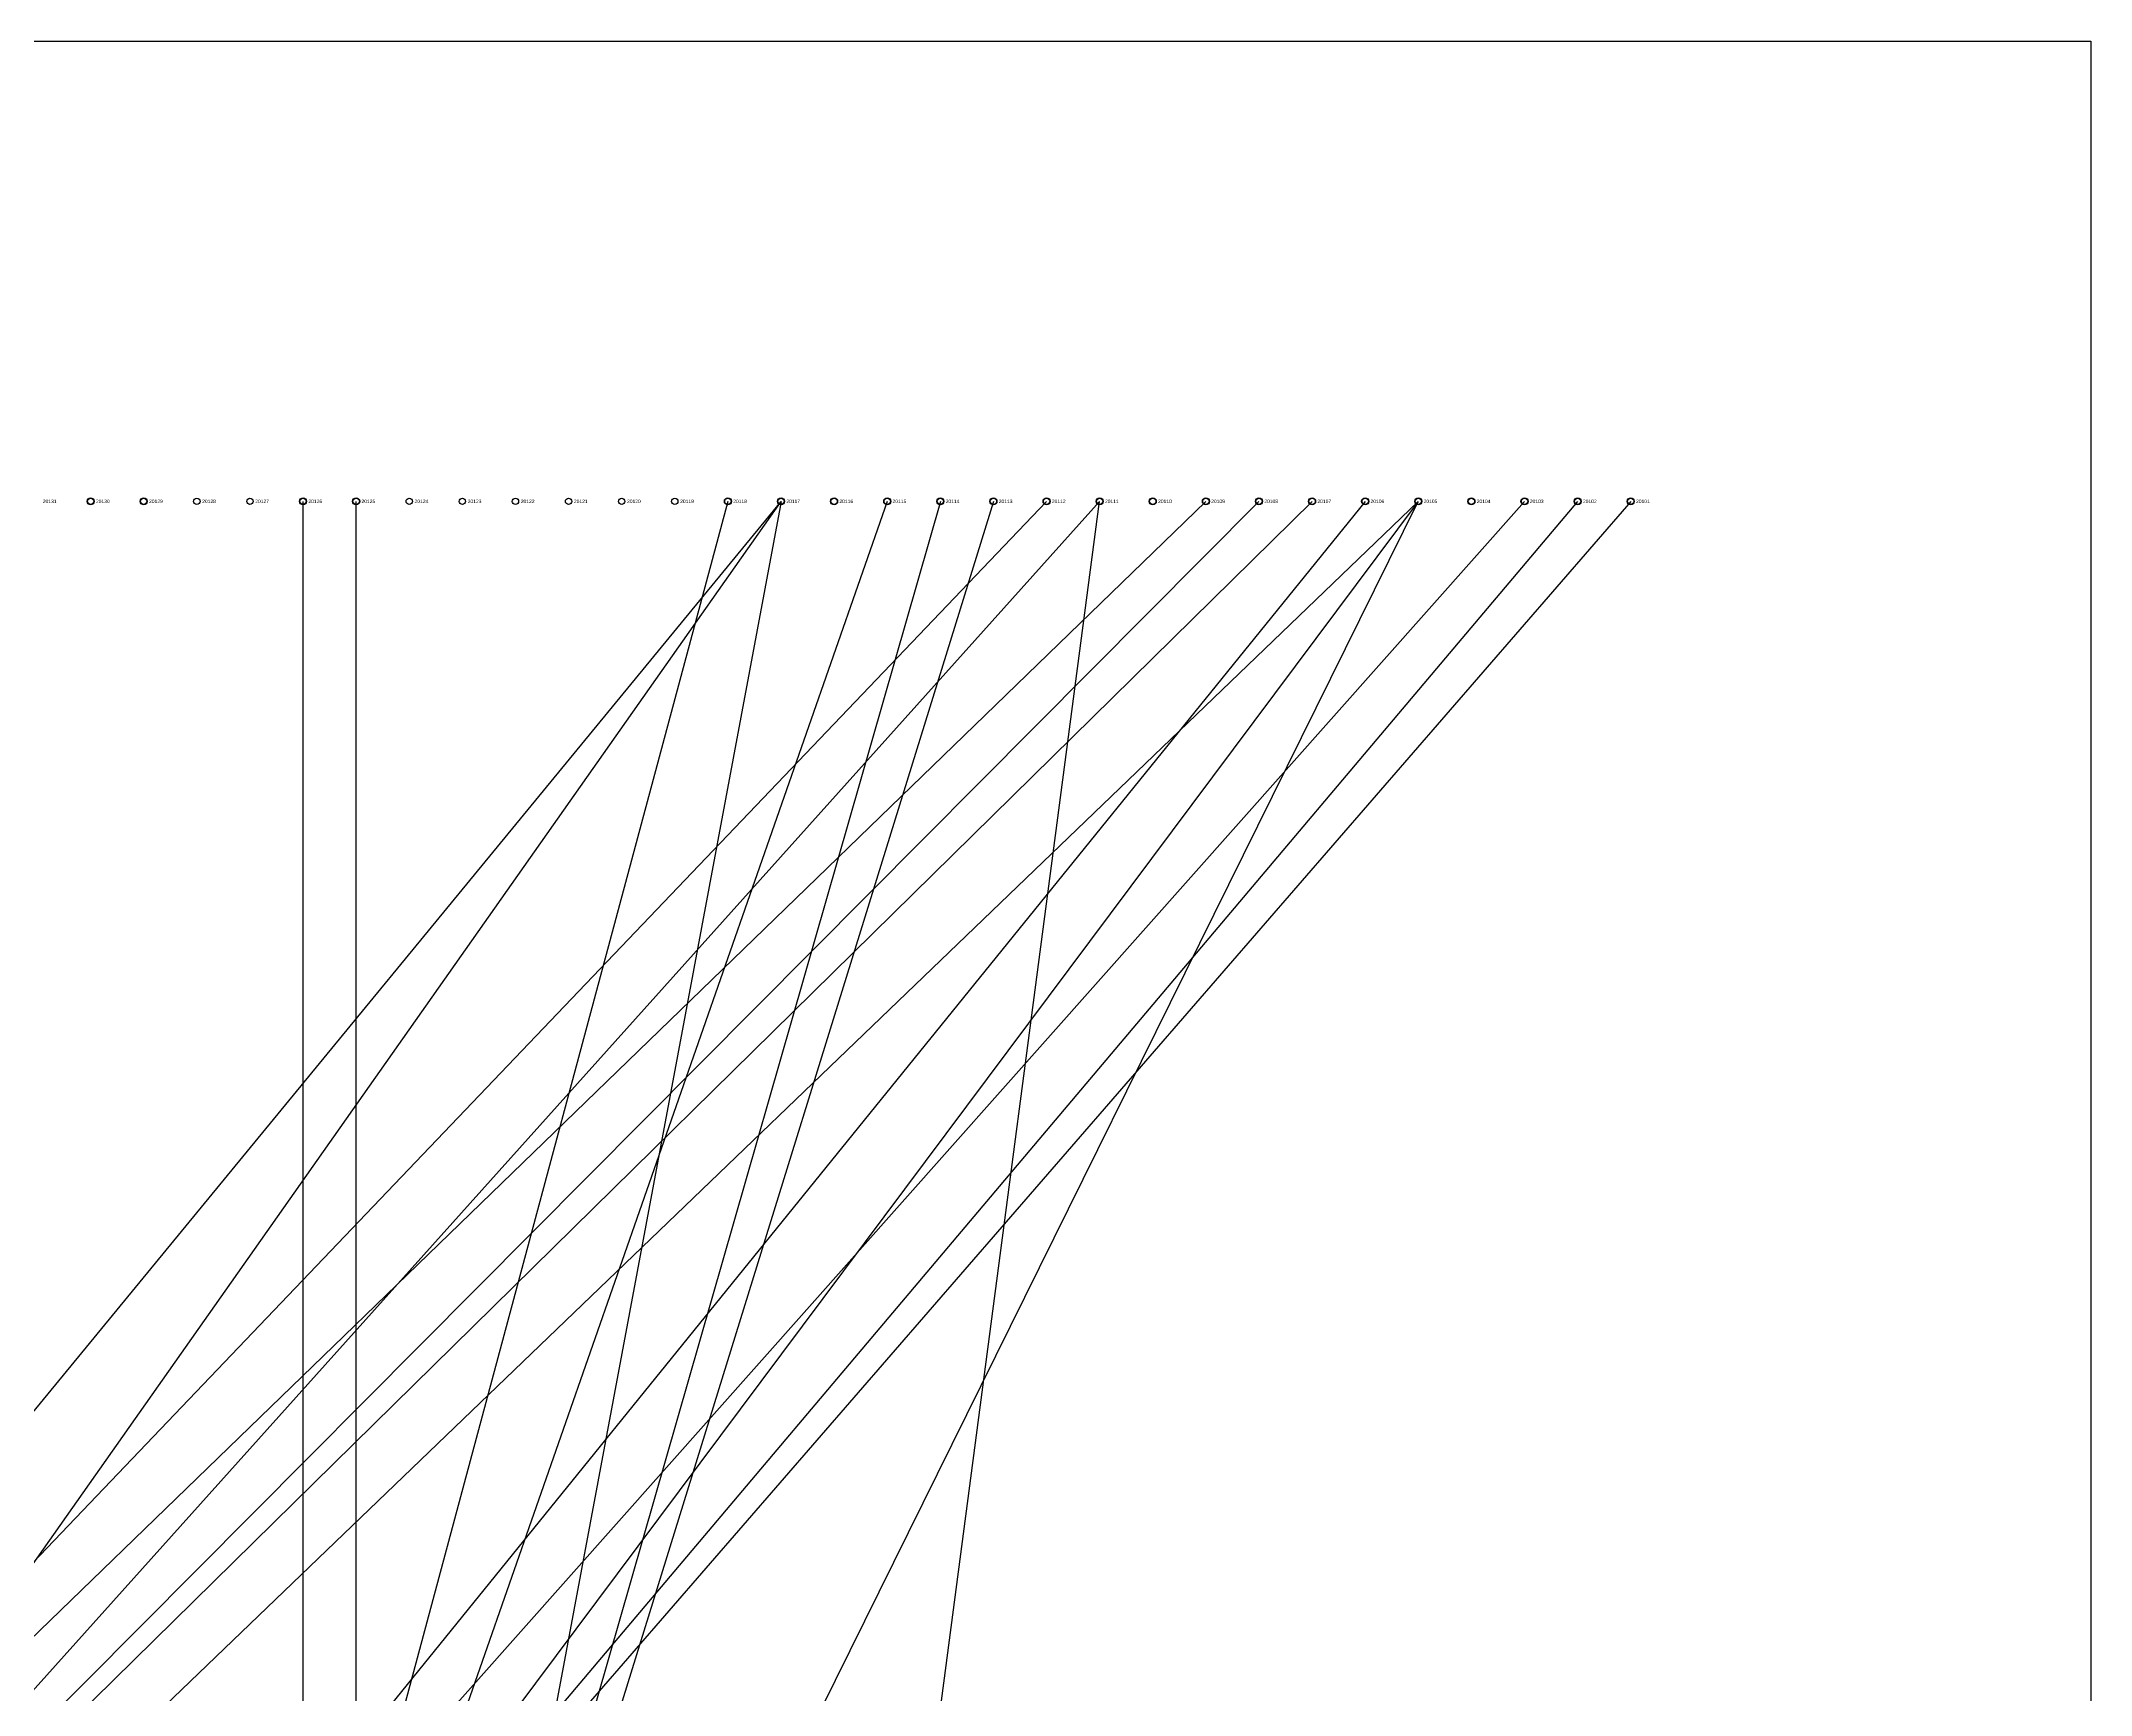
# Model space of a CAD drawing. Extents: x -5 to 376, y -217 to 241.
# Drawn here: x 229.1 to 376.2, y 122 to 240.6 of the extents above; entities that cross this region are included whole.
import ezdxf

# ---------------------------------------------------------------- set-up
doc = ezdxf.new("R2010")
doc.units = 0
for name, color, linetype in [('BOTTOM_WIRES_BLACK', 250, 'CONTINUOUS'), ('BOTTOM_WIRES_RED', 10, 'CONTINUOUS'), ('FIXTURE_INTERFACE_PIN', 4, 'CONTINUOUS'), ('FIXTURE_OUTLINE', 144, 'CONTINUOUS'), ('TESTER_INTERFACE_PIN', 144, 'CONTINUOUS'), ('TESTER_INTERFACE_PIN_LABEL', 144, 'CONTINUOUS')]:
    doc.layers.add(name, color=color, linetype=linetype)
doc.styles.get("Standard").update_dxf_attribs({"font": 'arial.ttf'})

msp = doc.modelspace()

# ---------------------------------------------------------------- linework, layer by layer
at = {"layer": 'BOTTOM_WIRES_BLACK'}
for p, q in [((316.51194, 207.5815), (149.48408, 39.59606)), ((320.32194, 207.5815), (149.48408, 39.59606)), ((305.08194, 207.5815), (154.95016, 40.24122)), ((194.59194, 100.9015), (282.22194, 207.5815)), ((194.59194, 83.1215), (282.22194, 207.5815)), ((339.37194, 207.5815), (197.485, 39.59606)), ((343.18194, 207.5815), (197.485, 39.59606)), ((198.40194, 83.1215), (327.94194, 207.5815)), ((327.94194, 207.5815), (202.95108, 40.24122)), ((293.65194, 207.5815), (245.48592, 39.59606)), ((297.46194, 207.5815), (245.48592, 39.59606)), ((247.93194, -5.7785), (247.93194, 207.5815)), ((282.22194, 207.5815), (250.952, 40.24122)), ((251.74194, -4.2926), (251.74194, 207.5815)), ((270.79194, 92.0115), (327.94194, 207.5815)), ((274.60194, -23.5585), (305.08194, 207.5815))]:
    msp.add_line(p, q, dxfattribs=at)
at = {"layer": 'BOTTOM_WIRES_RED'}
for p, q in [((312.70194, 207.5815), (133.15188, 33.7566)), ((301.27194, 207.5815), (135.92048, 34.47796)), ((335.56194, 207.5815), (181.1528, 33.7566)), ((324.13194, 207.5815), (183.9214, 34.47796)), ((289.84194, 207.5815), (229.15372, 33.7566)), ((278.41194, 207.5815), (231.92232, 34.47796))]:
    msp.add_line(p, q, dxfattribs=at)
at = {"layer": 'FIXTURE_INTERFACE_PIN'}
for centre in [(232.69194, 207.5815), (236.50194, 207.5815), (247.93194, 207.5815), (251.74194, 207.5815), (278.41194, 207.5815), (282.22194, 207.5815), (286.03194, 207.5815), (289.84194, 207.5815), (293.65194, 207.5815), (297.46194, 207.5815), (301.27194, 207.5815), (305.08194, 207.5815), (308.89194, 207.5815), (312.70194, 207.5815), (316.51194, 207.5815), (320.32194, 207.5815), (324.13194, 207.5815), (327.94194, 207.5815), (331.75194, 207.5815), (335.56194, 207.5815), (339.37194, 207.5815), (343.18194, 207.5815)]:
    msp.add_circle(centre, 0.254, dxfattribs=at)
at = {"layer": 'FIXTURE_OUTLINE'}
for p, q in [((-4.79806, 240.6015), (376.20194, 240.6015)), ((376.20194, 240.6015), (376.20194, -216.5985))]:
    msp.add_line(p, q, dxfattribs=at)
at = {"layer": 'TESTER_INTERFACE_PIN'}
for centre in [(232.69194, 207.5815), (236.50194, 207.5815), (240.31194, 207.5815), (244.12194, 207.5815), (247.93194, 207.5815), (251.74194, 207.5815), (255.55194, 207.5815), (259.36194, 207.5815), (263.17194, 207.5815), (266.98194, 207.5815), (270.79194, 207.5815), (274.60194, 207.5815), (278.41194, 207.5815), (282.22194, 207.5815), (286.03194, 207.5815), (289.84194, 207.5815), (293.65194, 207.5815), (297.46194, 207.5815), (301.27194, 207.5815), (305.08194, 207.5815), (308.89194, 207.5815), (312.70194, 207.5815), (316.51194, 207.5815), (320.32194, 207.5815), (324.13194, 207.5815), (327.94194, 207.5815), (331.75194, 207.5815), (335.56194, 207.5815), (339.37194, 207.5815), (343.18194, 207.5815)]:
    msp.add_circle(centre, 0.2286, dxfattribs=at)

# ---------------------------------------------------------------- texts
at = {"layer": 'TESTER_INTERFACE_PIN_LABEL'}
for s, p in [('20131', (229.26294, 207.4545)), ('20130', (233.07294, 207.4545)), ('20129', (236.88294, 207.4545)), ('20128', (240.69294, 207.4545)), ('20127', (244.50294, 207.4545)), ('20126', (248.31294, 207.4545)), ('20125', (252.12294, 207.4545)), ('20124', (255.93294, 207.4545)), ('20123', (259.74294, 207.4545)), ('20122', (263.55294, 207.4545)), ('20121', (267.36294, 207.4545)), ('20120', (271.17294, 207.4545)), ('20119', (274.98294, 207.4545)), ('20118', (278.79294, 207.4545)), ('20117', (282.60294, 207.4545)), ('20116', (286.41294, 207.4545)), ('20115', (290.22294, 207.4545)), ('20114', (294.03294, 207.4545)), ('20113', (297.84294, 207.4545)), ('20112', (301.65294, 207.4545)), ('20111', (305.46294, 207.4545)), ('20110', (309.27294, 207.4545)), ('20109', (313.08294, 207.4545)), ('20108', (316.89294, 207.4545)), ('20107', (320.70294, 207.4545)), ('20106', (324.51294, 207.4545)), ('20105', (328.32294, 207.4545)), ('20104', (332.13294, 207.4545)), ('20103', (335.94294, 207.4545)), ('20102', (339.75294, 207.4545)), ('20101', (343.56294, 207.4545))]:
    msp.add_text(s, height=0.254, dxfattribs=at).set_placement(p)

doc.saveas('drawing.dxf')
